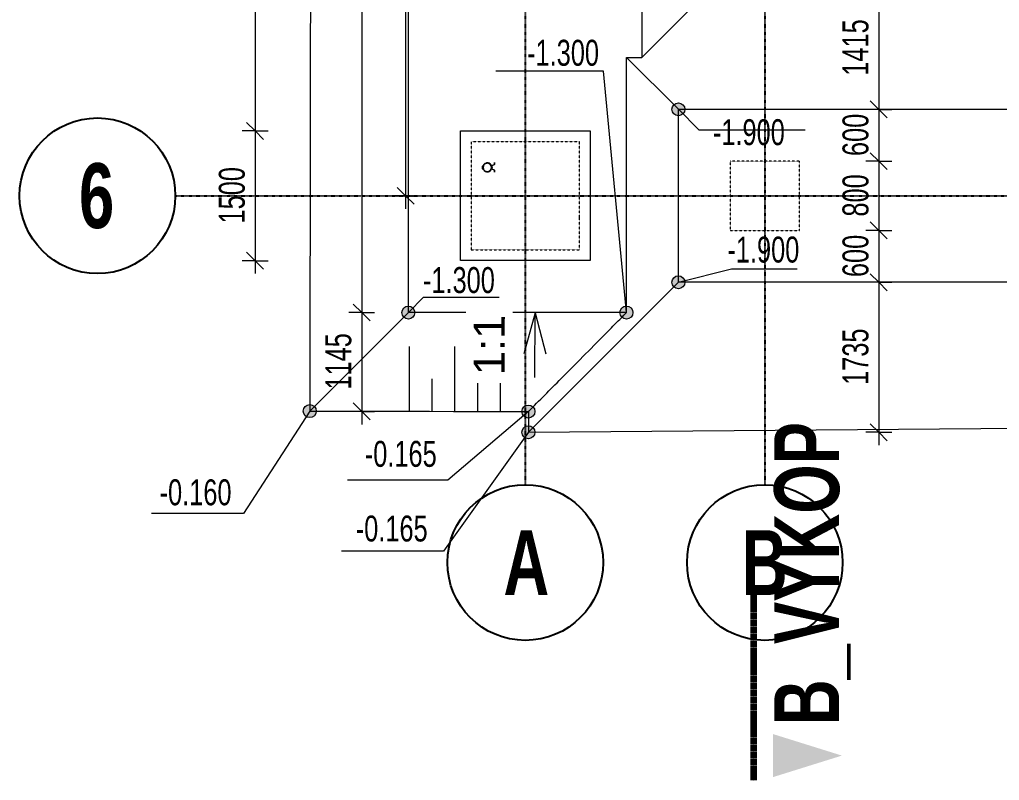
# Model space of a CAD drawing. Header units: millimetres. Extents: x 175047 to 362619, y -19363 to 158900.
# Drawn here: x 175370 to 186701, y 118939 to 127738 of the extents above; entities that cross this region are included whole.
import ezdxf

# ---------------------------------------------------------------- set-up
doc = ezdxf.new("R2010")
doc.units = ezdxf.units.MM
for name, pattern in [('1_Čerchovaná 1_0mm', [2.4, 1.2, -0.6, 0, -0.6]), ('1_Čerchovaná 4_0mm', [8, 4, -2, 0, -2]), ('1_Čerchovaná 6_0mm', [12, 6, -3, 0, -3]), ('3_Čárkovaná 1_0mm', [2, 1, -1])]:
    doc.linetypes.add(name, pattern=pattern)
for name, color, linetype, lineweight in [('A-ANNO-DIMS', 7, 'Continuous', 9), ('A-ANNO-DIMS-150', 7, 'Continuous', 9), ('A-ANNO-NOTE', 7, 'Continuous', 9), ('C-TOPO', 7, 'Continuous', 9), ('G-ANNO-DIMS', 7, 'Continuous', 9), ('G-ANNO-DIMS-2', 7, 'Continuous', 18), ('G-ANNO-SYMB', 7, 'Continuous', 9), ('G-ANNO-SYMB-1', 7, '1_Čerchovaná 4_0mm', 100), ('G-ANNO-SYMB-2', 7, 'Continuous', 18), ('S-FNDN-1', 7, '3_Čárkovaná 1_0mm', 9)]:
    doc.layers.add(name, color=color, linetype=linetype, lineweight=lineweight)
for name, color, linetype, lineweight, true_color in [('A-GENM-1', 251, 'Continuous', 9, 0x646464), ('A-GENM-2', 251, '1_Čerchovaná 1_0mm', 9, 0x646464), ('S-GRID-1', 8, '1_Čerchovaná 6_0mm', 25, 0x808080), ('S-GRID-IDEN', 8, 'Continuous', 25, 0x808080), ('S-GRID-IDEN-1', 8, 'Continuous', 9, 0x808080)]:
    doc.layers.add(name, color=color, linetype=linetype, lineweight=lineweight, true_color=true_color)
doc.styles.add('Arial', font='arial.ttf', dxfattribs={"width": 0.7, "height": 300})
doc.styles.add('Arial_3', font='arial.ttf', dxfattribs={"height": 360})
doc.styles.add('Arial_B', font='arialbd.ttf', dxfattribs={"width": 0.7, "height": 750})
doc.dimstyles.new('Vnitřní_-_průhledné', dxfattribs={"dimscale": 304.8, "dimtxt": 306.07782, "dimasz": 0.639764, "dimexe": 0.492126, "dimexo": 0.0625, "dimgap": 0.098425, "dimtad": 1, "dimdec": 0, "dimrnd": 5, "dimzin": 0, "dimdsep": 46, "dimtxsty": 'Arial', "dimblk1": 'OBLIQUE', "dimblk2": 'OBLIQUE', "dimsah": 1, "dimcen": 0.09, "dimdle": 0.492126, "dimazin": 0, "dimtfac": 1, "dimtdec": 4, "dimtix": 1, "dimtmove": 2, "dimatfit": 3, "dimfxl": 0.492126, "dimfxlon": 1, "dimtvp": 1, "dimtolj": 1, "dimtzin": 0, "dimarcsym": 2})
doc.dimstyles.new('Vnitřní_-_průhledné_1', dxfattribs={"dimscale": 304.8, "dimtxt": 306.07782, "dimasz": 0.639764, "dimexe": 0.492126, "dimexo": 0.0625, "dimgap": 0.098425, "dimtad": 1, "dimdec": 0, "dimrnd": 5, "dimzin": 0, "dimdsep": 46, "dimtxsty": 'Arial', "dimblk1": 'OBLIQUE', "dimblk2": 'OBLIQUE', "dimsah": 1, "dimcen": 0.09, "dimdle": 0.492126, "dimazin": 0, "dimtfac": 1, "dimtdec": 4, "dimtix": 1, "dimtmove": 0, "dimatfit": 3, "dimfxl": 0.492126, "dimfxlon": 1, "dimtvp": 1, "dimtolj": 1, "dimtzin": 0, "dimarcsym": 2})

# ---------------------------------------------------------------- blocks, each defined once
blk = doc.blocks.new('Construction_Roof-Accessories_Lindab_Round- - Lindab Round Downpipe System 150_100 High Build Polyester 001 Antique White-794159-VÝKOP')
at = {"layer": 'A-GENM-1'}
for p, q in [((180723, 126022), (180724, 126022)), ((180727, 126026), (180725, 126026)), ((180728, 126026), (180727, 126026)), ((180728, 126014), (180729, 126014)), ((180730, 126013), (180729, 126013)), ((180729, 126013), (180729, 126010)), ((180730, 126010), (180730, 126013)), ((180826, 126048), (180827, 126048)), ((180827, 126048), (180826, 126048)), ((180827, 126010), (180826, 126010)), ((180826, 126010), (180827, 126010)), ((180827, 126045), (180828, 126045)), ((180828, 126045), (180827, 126045)), ((180827, 126045), (180828, 126045)), ((180828, 126014), (180827, 126014)), ((180827, 126014), (180828, 126014)), ((180828, 126014), (180827, 126014)), ((180829, 126043), (180828, 126043)), ((180829, 126043), (180828, 126043)), ((180828, 126016), (180829, 126016)), ((180828, 126016), (180829, 126016)), ((180829, 126047), (180862, 126062)), ((180861, 126062), (180829, 126048)), ((180829, 126011), (180861, 125997)), ((180862, 125998), (180829, 126011)), ((180836, 126033), (180835, 126033)), ((180835, 126033), (180836, 126033)), ((180835, 126026), (180836, 126026)), ((180836, 126026), (180835, 126026)), ((180836, 126031), (180836, 126031)), ((180836, 126031), (180836, 126031)), ((180836, 126031), (180836, 126031)), ((180836, 126031), (180836, 126031)), ((180836, 126028), (180836, 126028)), ((180836, 126028), (180836, 126028)), ((180836, 126028), (180836, 126028)), ((180836, 126028), (180836, 126028)), ((180862, 126086), (180861, 126086)), ((180861, 126073), (180861, 126086)), ((180861, 126073), (180861, 126062)), ((180861, 125997), (180861, 125985)), ((180862, 126086), (180862, 126073)), ((180862, 126062), (180862, 126073)), ((180862, 125985), (180862, 125998)), ((180861, 125973), (180861, 125985)), ((180861, 125973), (180862, 125973)), ((180862, 125985), (180862, 125973))]:
    blk.add_line(p, q, dxfattribs=at)
for centre, radius, start, end in [((180743, 126028), 24.4, 127.0395, 230.0783), ((180743, 126028), 23.6, 127.6767, 230.0783), ((180726, 126023), 2.81, 109.1156, 196.8844), ((180756, 126032), 33.4, 196.48, 212.8493), ((180779, 126029), 51.6, 184.1522, 196.9374), ((180727, 126025), 0.615, 4.1522, 109.1156), ((180779, 126029), 51.6, 183.5413, 343.6779), ((180730, 126045), 2.73, 97.2723, 129.3572), ((180779, 126029), 50.8, 183.5971, 343.6852), ((180728, 126010), 1.4, 230.0783, 357.0507), ((180728, 126010), 0.601, 230.0783, 355.9217), ((180779, 126029), 50, 0, 180), ((180730, 126045), 1.93, 97.2723, 139.0987), ((180779, 126029), 50, 180, 0), ((180779, 126029), 49, 0, 180), ((180730, 126050), 1.62, 277.2723, 337.3931), ((180730, 126050), 2.42, 277.2723, 337.3931), ((180779, 126029), 49, 180, 0), ((180779, 126029), 51.6, 16.3681, 157.3931), ((180779, 126029), 50.8, 16.3681, 157.3931), ((180779, 126029), 51.6, 21.7567, 80.1575), ((180779, 126029), 50.8, 22.1204, 80.0009), ((180779, 126029), 50.8, 279.9991, 337.8843), ((180779, 126029), 51.6, 279.8425, 338.2417), ((180831, 126045), 3.6, 118, 178.6506), ((180831, 126014), 3.6, 181.3494, 242), ((180831, 126045), 2.8, 118, 178.265), ((180831, 126044), 2.43, 196.3681, 264.5913), ((180831, 126044), 3.23, 196.3681, 264.5913), ((180831, 126014), 3.23, 95.4087, 162.8146), ((180831, 126014), 2.43, 95.4087, 162.6821), ((180831, 126014), 2.8, 181.735, 242), ((180830, 126036), 5, 11.7107, 84.5913), ((180830, 126022), 5, 275.4087, 348.2893), ((180830, 126036), 5.8, 11.7107, 83.3681), ((180830, 126022), 5.8, 276.6319, 348.2893), ((180796, 126029), 39.6, 5.0756, 11.7107), ((180796, 126029), 39.6, 348.2893, 355.0705), ((180796, 126029), 40.4, 4.9749, 11.7107), ((180796, 126029), 40.4, 348.2893, 355.1683)]:
    blk.add_arc(centre, radius, start, end, dxfattribs=at)
for points, knots in [([(180788, 126080), (180787, 126080), (180785, 126081), (180782, 126081), (180779, 126081), (180777, 126081), (180775, 126081), (180773, 126081), (180772, 126080), (180771, 126080), (180771, 126080), (180772, 126080), (180773, 126080), (180774, 126081), (180775, 126081), (180776, 126081), (180778, 126081), (180782, 126081), (180785, 126081), (180788, 126080)], [0, 0, 0, 0, 0.055556, 0.111111, 0.166667, 0.222222, 0.277778, 0.333333, 0.388889, 0.444444, 0.513889, 0.583333, 0.652778, 0.6875, 0.722222, 0.756944, 0.791667, 0.861111, 1, 1, 1, 1]), ([(180788, 126079), (180787, 126079), (180785, 126080), (180782, 126080), (180779, 126080), (180777, 126080), (180775, 126080), (180773, 126080), (180772, 126080), (180771, 126079), (180771, 126079), (180772, 126080), (180773, 126080), (180774, 126080), (180775, 126080), (180776, 126080), (180778, 126080), (180782, 126080), (180785, 126080), (180788, 126079)], [0, 0, 0, 0, 0.055556, 0.111111, 0.166667, 0.222222, 0.277778, 0.333333, 0.388889, 0.444444, 0.513889, 0.583333, 0.652778, 0.6875, 0.722222, 0.756944, 0.791667, 0.861111, 1, 1, 1, 1]), ([(180826, 126048), (180826, 126048), (180826, 126048), (180826, 126047), (180826, 126047), (180826, 126047), (180827, 126047), (180827, 126047), (180827, 126047)], [-1, -1, -1, -1, -0.785714, -0.571429, -0.428571, -0.285714, -0.142857, 0, 0, 0, 0]), ([(180827, 126047), (180827, 126047), (180827, 126047), (180826, 126047), (180826, 126047), (180826, 126047), (180826, 126048), (180826, 126048), (180826, 126048)], [-1, -1, -1, -1, -0.785714, -0.678571, -0.571429, -0.428571, -0.285714, 0, 0, 0, 0]), ([(180827, 126012), (180827, 126012), (180827, 126012), (180826, 126012), (180826, 126012), (180826, 126011), (180826, 126011), (180826, 126010), (180826, 126010)], [0, 0, 0, 0, 0.142857, 0.285714, 0.428571, 0.571429, 0.785714, 1, 1, 1, 1]), ([(180826, 126010), (180826, 126010), (180826, 126011), (180826, 126011), (180826, 126012), (180826, 126012), (180827, 126012), (180827, 126012), (180827, 126012)], [0, 0, 0, 0, 0.285714, 0.428571, 0.571429, 0.678571, 0.785714, 1, 1, 1, 1]), ([(180827, 126048), (180827, 126048), (180827, 126048), (180827, 126047), (180827, 126047), (180827, 126047), (180827, 126047), (180827, 126047), (180827, 126047)], [-1, -1, -1, -1, -0.785714, -0.571429, -0.428571, -0.285714, -0.142857, 0, 0, 0, 0]), ([(180827, 126047), (180827, 126047), (180827, 126047), (180827, 126047), (180827, 126047), (180827, 126047), (180827, 126048), (180827, 126048), (180827, 126048)], [-1, -1, -1, -1, -0.785714, -0.678571, -0.571429, -0.428571, -0.285714, 0, 0, 0, 0]), ([(180827, 126047), (180827, 126047), (180827, 126047), (180827, 126047), (180827, 126046), (180828, 126046), (180828, 126046), (180828, 126045)], [-1, -1, -1, -1, -0.833333, -0.666667, -0.5, -0.333333, 0, 0, 0, 0]), ([(180828, 126045), (180828, 126046), (180828, 126046), (180827, 126046), (180827, 126047), (180827, 126047), (180827, 126047), (180827, 126047)], [-1, -1, -1, -1, -0.666667, -0.5, -0.333333, -0.166667, 0, 0, 0, 0]), ([(180827, 126047), (180827, 126047), (180827, 126047), (180827, 126047), (180827, 126046), (180827, 126046), (180827, 126046), (180827, 126045)], [-1, -1, -1, -1, -0.833333, -0.666667, -0.5, -0.333333, 0, 0, 0, 0]), ([(180827, 126045), (180827, 126046), (180827, 126046), (180827, 126046), (180827, 126047), (180827, 126047), (180827, 126047), (180827, 126047)], [-1, -1, -1, -1, -0.666667, -0.5, -0.333333, -0.166667, 0, 0, 0, 0]), ([(180827, 126045), (180827, 126045), (180827, 126045), (180827, 126044), (180827, 126044), (180828, 126044), (180828, 126044)], [-1, -1, -1, -1, -0.7, -0.4, -0.2, 0, 0, 0, 0]), ([(180828, 126044), (180827, 126044), (180827, 126044), (180827, 126045), (180827, 126045), (180827, 126045)], [-1, -1, -1, -1, -0.7, -0.4, 0, 0, 0, 0]), ([(180828, 126015), (180828, 126015), (180827, 126015), (180827, 126014), (180827, 126014), (180827, 126013), (180827, 126013)], [0, 0, 0, 0, 0.2, 0.4, 0.7, 1, 1, 1, 1]), ([(180827, 126013), (180827, 126013), (180827, 126014), (180827, 126014), (180828, 126015), (180828, 126015)], [0, 0, 0, 0, 0.4, 0.7, 1, 1, 1, 1]), ([(180827, 126013), (180827, 126013), (180827, 126012), (180827, 126012), (180827, 126012), (180827, 126012), (180827, 126012), (180827, 126012)], [0, 0, 0, 0, 0.333333, 0.5, 0.666667, 0.833333, 1, 1, 1, 1]), ([(180827, 126012), (180827, 126012), (180827, 126012), (180827, 126012), (180827, 126012), (180827, 126012), (180827, 126013), (180827, 126013)], [0, 0, 0, 0, 0.166667, 0.333333, 0.5, 0.666667, 1, 1, 1, 1]), ([(180828, 126013), (180828, 126013), (180828, 126012), (180827, 126012), (180827, 126012), (180827, 126012), (180827, 126012)], [0, 0, 0, 0, 0.333333, 0.5, 0.666667, 1, 1, 1, 1]), ([(180827, 126012), (180827, 126012), (180827, 126012), (180827, 126012), (180828, 126012), (180828, 126013), (180828, 126013)], [0, 0, 0, 0, 0.333333, 0.5, 0.666667, 1, 1, 1, 1]), ([(180827, 126012), (180827, 126012), (180827, 126012), (180827, 126012), (180827, 126012), (180827, 126011), (180827, 126011), (180827, 126010), (180827, 126010)], [0, 0, 0, 0, 0.142857, 0.285714, 0.428571, 0.571429, 0.785714, 1, 1, 1, 1]), ([(180827, 126010), (180827, 126010), (180827, 126011), (180827, 126011), (180827, 126012), (180827, 126012), (180827, 126012), (180827, 126012), (180827, 126012)], [0, 0, 0, 0, 0.285714, 0.428571, 0.571429, 0.678571, 0.785714, 1, 1, 1, 1]), ([(180828, 126045), (180828, 126045), (180828, 126045), (180828, 126044), (180828, 126044), (180828, 126044)], [-1, -1, -1, -1, -0.5, -0.25, 0, 0, 0, 0]), ([(180828, 126044), (180828, 126044), (180828, 126044), (180828, 126045), (180828, 126045), (180828, 126045)], [-1, -1, -1, -1, -0.75, -0.5, 0, 0, 0, 0]), ([(180829, 126043), (180829, 126043), (180829, 126043), (180829, 126043), (180829, 126043), (180828, 126043), (180828, 126044), (180828, 126044)], [-1, -1, -1, -1, -0.85, -0.7, -0.55, -0.4, 0, 0, 0, 0]), ([(180828, 126044), (180828, 126044), (180828, 126043), (180829, 126043), (180829, 126043), (180829, 126043), (180829, 126043), (180829, 126043), (180829, 126043), (180829, 126043)], [-1, -1, -1, -1, -0.75, -0.625, -0.5, -0.375, -0.25, -0.125, 0, 0, 0, 0]), ([(180829, 126043), (180829, 126043), (180829, 126043), (180829, 126043), (180829, 126043), (180829, 126043), (180829, 126043), (180828, 126043), (180828, 126044), (180828, 126044)], [-1, -1, -1, -1, -0.875, -0.75, -0.625, -0.5, -0.375, -0.25, 0, 0, 0, 0]), ([(180828, 126044), (180828, 126044), (180828, 126043), (180829, 126043), (180829, 126043), (180829, 126043), (180829, 126043), (180829, 126043), (180829, 126043)], [-1, -1, -1, -1, -0.7, -0.55, -0.4, -0.3, -0.2, -0.1, -0.1, -0.1, -0.1]), ([(180828, 126043), (180828, 126043), (180828, 126043), (180828, 126043), (180828, 126043), (180828, 126043), (180828, 126043), (180828, 126044)], [-1, -1, -1, -1, -0.75, -0.625, -0.5, -0.25, 0, 0, 0, 0]), ([(180828, 126044), (180828, 126043), (180828, 126043), (180828, 126043), (180828, 126043), (180828, 126043), (180828, 126043), (180828, 126043)], [-1, -1, -1, -1, -0.75, -0.5, -0.375, -0.25, 0, 0, 0, 0]), ([(180828, 126015), (180828, 126015), (180829, 126015), (180829, 126015), (180829, 126015), (180829, 126016), (180829, 126016), (180829, 126016)], [0, 0, 0, 0, 0.4, 0.55, 0.7, 0.85, 1, 1, 1, 1]), ([(180829, 126016), (180829, 126016), (180829, 126016), (180829, 126015), (180829, 126015), (180829, 126015), (180829, 126015), (180828, 126015), (180828, 126015), (180828, 126015)], [0, 0, 0, 0, 0.125, 0.25, 0.375, 0.5, 0.625, 0.75, 1, 1, 1, 1]), ([(180828, 126015), (180828, 126015), (180828, 126015), (180829, 126015), (180829, 126015), (180829, 126015), (180829, 126015), (180829, 126016), (180829, 126016), (180829, 126016)], [0, 0, 0, 0, 0.25, 0.375, 0.5, 0.625, 0.75, 0.875, 1, 1, 1, 1]), ([(180829, 126016), (180829, 126016), (180829, 126016), (180829, 126016), (180829, 126015), (180829, 126015), (180829, 126015), (180828, 126015), (180828, 126015), (180828, 126015)], [0, 0, 0, 0, 0.1, 0.2, 0.3, 0.4, 0.55, 0.7, 1, 1, 1, 1]), ([(180828, 126015), (180828, 126015), (180828, 126014), (180828, 126014), (180828, 126013), (180828, 126013)], [0, 0, 0, 0, 0.25, 0.5, 1, 1, 1, 1]), ([(180828, 126013), (180828, 126013), (180828, 126014), (180828, 126014), (180828, 126015), (180828, 126015)], [0, 0, 0, 0, 0.5, 0.75, 1, 1, 1, 1]), ([(180836, 126031), (180836, 126031), (180836, 126031), (180836, 126031), (180835, 126032), (180835, 126032), (180835, 126032), (180835, 126033)], [-1, -1, -1, -1, -0.785714, -0.571429, -0.428571, -0.285714, 0, 0, 0, 0]), ([(180835, 126033), (180835, 126033), (180835, 126032), (180835, 126032), (180836, 126031), (180836, 126031), (180836, 126031), (180836, 126031)], [-1, -1, -1, -1, -0.785714, -0.571429, -0.428571, -0.285714, 0, 0, 0, 0]), ([(180835, 126026), (180835, 126026), (180835, 126026), (180835, 126027), (180836, 126027), (180836, 126028), (180836, 126028), (180836, 126029), (180836, 126029), (180836, 126030), (180836, 126031), (180836, 126031), (180835, 126032), (180835, 126032), (180835, 126032), (180835, 126033), (180835, 126033), (180835, 126033), (180835, 126033)], [-1, -1, -1, -1, -0.861111, -0.791667, -0.722222, -0.652778, -0.583333, -0.548611, -0.513889, -0.444444, -0.388889, -0.333333, -0.277778, -0.222222, -0.166667, -0.111111, -0.055556, 0, 0, 0, 0]), ([(180835, 126033), (180835, 126033), (180835, 126033), (180835, 126032), (180835, 126032), (180836, 126031), (180836, 126030), (180836, 126030), (180836, 126029), (180836, 126029), (180836, 126028), (180836, 126028), (180836, 126027), (180835, 126027), (180835, 126026), (180835, 126026), (180835, 126026), (180835, 126026), (180835, 126026)], [-1, -1, -1, -1, -0.861111, -0.791667, -0.722222, -0.652778, -0.583333, -0.548611, -0.513889, -0.444444, -0.388889, -0.333333, -0.277778, -0.222222, -0.166667, -0.111111, -0.055556, 0, 0, 0, 0]), ([(180835, 126026), (180835, 126026), (180835, 126027), (180836, 126027), (180836, 126028), (180836, 126028), (180836, 126028)], [-1, -1, -1, -1, -0.666667, -0.5, -0.333333, 0, 0, 0, 0]), ([(180836, 126028), (180836, 126028), (180836, 126028), (180836, 126027), (180835, 126027), (180835, 126026), (180835, 126026)], [-1, -1, -1, -1, -0.666667, -0.5, -0.333333, 0, 0, 0, 0]), ([(180836, 126033), (180836, 126033), (180836, 126032), (180836, 126032), (180836, 126031), (180836, 126031), (180836, 126031), (180836, 126031)], [-1, -1, -1, -1, -0.785714, -0.571429, -0.428571, -0.285714, 0, 0, 0, 0]), ([(180836, 126031), (180836, 126031), (180836, 126031), (180836, 126031), (180836, 126032), (180836, 126032), (180836, 126032), (180836, 126033)], [-1, -1, -1, -1, -0.785714, -0.571429, -0.428571, -0.285714, 0, 0, 0, 0]), ([(180836, 126033), (180836, 126033), (180836, 126033), (180836, 126032), (180836, 126032), (180836, 126031), (180836, 126030), (180836, 126030), (180836, 126029), (180836, 126029), (180836, 126028), (180836, 126028), (180836, 126027), (180836, 126027), (180836, 126026), (180836, 126026), (180836, 126026), (180836, 126026), (180836, 126026)], [-1, -1, -1, -1, -0.861111, -0.791667, -0.722222, -0.652778, -0.583333, -0.548611, -0.513889, -0.444444, -0.388889, -0.333333, -0.277778, -0.222222, -0.166667, -0.111111, -0.055556, 0, 0, 0, 0]), ([(180836, 126026), (180836, 126026), (180836, 126026), (180836, 126027), (180836, 126027), (180836, 126028), (180836, 126028), (180836, 126029), (180836, 126029), (180836, 126030), (180836, 126031), (180836, 126031), (180836, 126032), (180836, 126032), (180836, 126032), (180836, 126033), (180836, 126033), (180836, 126033), (180836, 126033)], [-1, -1, -1, -1, -0.861111, -0.791667, -0.722222, -0.652778, -0.583333, -0.548611, -0.513889, -0.444444, -0.388889, -0.333333, -0.277778, -0.222222, -0.166667, -0.111111, -0.055556, 0, 0, 0, 0]), ([(180836, 126031), (180836, 126031), (180836, 126031), (180836, 126031), (180836, 126032), (180836, 126032), (180836, 126032), (180836, 126032), (180836, 126032), (180836, 126031), (180836, 126031), (180836, 126031), (180836, 126031), (180836, 126030), (180836, 126030), (180836, 126030), (180836, 126029), (180836, 126029), (180836, 126029), (180836, 126028), (180836, 126028), (180836, 126028), (180836, 126027), (180836, 126027), (180836, 126027), (180836, 126027), (180836, 126027), (180836, 126027), (180836, 126027), (180836, 126027), (180836, 126027), (180836, 126027), (180836, 126027), (180836, 126027), (180836, 126028), (180836, 126028)], [-1, -1, -1, -1, -0.958333, -0.916667, -0.895833, -0.875, -0.833333, -0.791667, -0.75, -0.708333, -0.666667, -0.638889, -0.611111, -0.583333, -0.555556, -0.527778, -0.5, -0.472222, -0.444444, -0.416667, -0.388889, -0.361111, -0.333333, -0.305556, -0.277778, -0.25, -0.222222, -0.194444, -0.166667, -0.138889, -0.111111, -0.097222, -0.083333, -0.055556, 0, 0, 0, 0]), ([(180836, 126028), (180836, 126028), (180836, 126027), (180836, 126027), (180836, 126027), (180836, 126027), (180836, 126027), (180836, 126027), (180836, 126027), (180836, 126027), (180836, 126027), (180836, 126028), (180836, 126028), (180836, 126028), (180836, 126029), (180836, 126029), (180836, 126029), (180836, 126030), (180836, 126030), (180836, 126030), (180836, 126031), (180836, 126031), (180836, 126031), (180836, 126031), (180836, 126032), (180836, 126032), (180836, 126032), (180836, 126032), (180836, 126032), (180836, 126032), (180836, 126032), (180836, 126032), (180836, 126031), (180836, 126031), (180836, 126031), (180836, 126031)], [-1, -1, -1, -1, -0.958333, -0.916667, -0.895833, -0.875, -0.833333, -0.791667, -0.75, -0.708333, -0.666667, -0.638889, -0.611111, -0.583333, -0.555556, -0.527778, -0.5, -0.472222, -0.444444, -0.416667, -0.388889, -0.361111, -0.333333, -0.305556, -0.277778, -0.25, -0.222222, -0.194444, -0.166667, -0.138889, -0.111111, -0.097222, -0.083333, -0.055556, 0, 0, 0, 0]), ([(180836, 126028), (180836, 126028), (180836, 126027), (180836, 126027), (180835, 126027), (180835, 126027), (180835, 126027), (180835, 126027), (180835, 126027), (180836, 126027), (180836, 126027), (180836, 126028), (180836, 126028), (180836, 126028), (180836, 126029), (180836, 126029), (180836, 126029), (180836, 126030), (180836, 126030), (180836, 126030), (180836, 126031), (180836, 126031), (180836, 126031), (180836, 126031), (180835, 126032), (180835, 126032), (180835, 126032), (180835, 126032), (180835, 126032), (180835, 126032), (180835, 126032), (180835, 126032), (180836, 126031), (180836, 126031), (180836, 126031), (180836, 126031)], [-1, -1, -1, -1, -0.958333, -0.916667, -0.895833, -0.875, -0.833333, -0.791667, -0.75, -0.708333, -0.666667, -0.638889, -0.611111, -0.583333, -0.555556, -0.527778, -0.5, -0.472222, -0.444444, -0.416667, -0.388889, -0.361111, -0.333333, -0.305556, -0.277778, -0.25, -0.222222, -0.194444, -0.166667, -0.138889, -0.111111, -0.097222, -0.083333, -0.055556, 0, 0, 0, 0]), ([(180836, 126031), (180836, 126031), (180836, 126031), (180836, 126031), (180835, 126032), (180835, 126032), (180835, 126032), (180835, 126032), (180835, 126032), (180836, 126031), (180836, 126031), (180836, 126031), (180836, 126031), (180836, 126030), (180836, 126030), (180836, 126030), (180836, 126029), (180836, 126029), (180836, 126029), (180836, 126028), (180836, 126028), (180836, 126028), (180836, 126027), (180836, 126027), (180835, 126027), (180835, 126027), (180835, 126027), (180835, 126027), (180835, 126027), (180835, 126027), (180835, 126027), (180835, 126027), (180836, 126027), (180836, 126027), (180836, 126028), (180836, 126028)], [-1, -1, -1, -1, -0.958333, -0.916667, -0.895833, -0.875, -0.833333, -0.791667, -0.75, -0.708333, -0.666667, -0.638889, -0.611111, -0.583333, -0.555556, -0.527778, -0.5, -0.472222, -0.444444, -0.416667, -0.388889, -0.361111, -0.333333, -0.305556, -0.277778, -0.25, -0.222222, -0.194444, -0.166667, -0.138889, -0.111111, -0.097222, -0.083333, -0.055556, 0, 0, 0, 0]), ([(180836, 126028), (180836, 126028), (180836, 126028), (180836, 126027), (180836, 126027), (180836, 126026), (180836, 126026)], [-1, -1, -1, -1, -0.666667, -0.5, -0.333333, 0, 0, 0, 0]), ([(180836, 126026), (180836, 126026), (180836, 126027), (180836, 126027), (180836, 126028), (180836, 126028), (180836, 126028)], [-1, -1, -1, -1, -0.666667, -0.5, -0.333333, 0, 0, 0, 0]), ([(180788, 125979), (180787, 125979), (180785, 125979), (180782, 125979), (180779, 125978), (180777, 125978), (180775, 125979), (180773, 125979), (180772, 125979), (180771, 125979), (180771, 125979), (180772, 125979), (180773, 125979), (180774, 125979), (180775, 125979), (180776, 125979), (180778, 125978), (180782, 125978), (180785, 125979), (180788, 125979)], [0, 0, 0, 0, 0.055556, 0.111111, 0.166667, 0.222222, 0.277778, 0.333333, 0.388889, 0.444444, 0.513889, 0.583333, 0.652778, 0.6875, 0.722222, 0.756944, 0.791667, 0.861111, 1, 1, 1, 1]), ([(180788, 125978), (180787, 125978), (180785, 125978), (180782, 125978), (180779, 125978), (180777, 125978), (180775, 125978), (180773, 125978), (180772, 125978), (180771, 125978), (180771, 125978), (180772, 125978), (180773, 125978), (180774, 125978), (180775, 125978), (180776, 125978), (180778, 125978), (180782, 125978), (180785, 125978), (180788, 125978)], [0, 0, 0, 0, 0.055556, 0.111111, 0.166667, 0.222222, 0.277778, 0.333333, 0.388889, 0.444444, 0.513889, 0.583333, 0.652778, 0.6875, 0.722222, 0.756944, 0.791667, 0.861111, 1, 1, 1, 1])]:
    blk.add_open_spline(points, degree=3, knots=knots, dxfattribs=at)
for points in [[(180827, 126045), (180827, 126045), (180827, 126044), (180827, 126044), (180828, 126044), (180828, 126044)], [(180828, 126044), (180828, 126044), (180827, 126044), (180827, 126044), (180827, 126045), (180827, 126045)], [(180828, 126015), (180828, 126015), (180827, 126015), (180827, 126014), (180827, 126014), (180827, 126014)], [(180827, 126014), (180827, 126014), (180827, 126014), (180827, 126015), (180828, 126015), (180828, 126015)], [(180828, 126045), (180828, 126045), (180828, 126044), (180828, 126044), (180828, 126044), (180828, 126044)], [(180828, 126044), (180828, 126044), (180828, 126044), (180828, 126044), (180828, 126045), (180828, 126045)], [(180828, 126044), (180828, 126043), (180828, 126043), (180828, 126043), (180828, 126043), (180828, 126043), (180828, 126043)], [(180828, 126043), (180828, 126043), (180828, 126043), (180828, 126043), (180828, 126043), (180828, 126043), (180828, 126044)], [(180828, 126015), (180828, 126015), (180828, 126015), (180828, 126015), (180828, 126016), (180828, 126016), (180828, 126016)], [(180828, 126016), (180828, 126016), (180828, 126016), (180828, 126015), (180828, 126015), (180828, 126015), (180828, 126015)], [(180828, 126015), (180828, 126015), (180828, 126015), (180828, 126015), (180828, 126016), (180828, 126016), (180828, 126016)], [(180828, 126016), (180828, 126016), (180828, 126016), (180828, 126015), (180828, 126015), (180828, 126015), (180828, 126015)], [(180828, 126015), (180828, 126015), (180828, 126014), (180828, 126014), (180828, 126014), (180828, 126014)], [(180828, 126014), (180828, 126014), (180828, 126014), (180828, 126014), (180828, 126015), (180828, 126015)]]:
    blk.add_open_spline(points, degree=3, dxfattribs=at)
blk = doc.blocks.new('Osnova - 6mm-307864-VÝKOP')
at = {"layer": 'S-GRID-IDEN'}
blk.add_circle((0, 0), 6, dxfattribs=at)
blk = doc.blocks.new('DIMBLOCK5-VÝKOP')
at = {"layer": 'A-ANNO-DIMS-150', "lineweight": 18}
for p, q in [((179834, 131798), (179737, 131895)), ((179834, 131798), (179932, 131700)), ((179834, 125700), (179737, 125798)), ((179834, 125700), (179932, 125603))]:
    blk.add_line(p, q, dxfattribs=at)
at = {"layer": 'A-ANNO-DIMS-150'}
for p, q in [((179834, 131798), (179684, 131798)), ((179834, 131798), (179834, 125550)), ((179834, 131798), (179984, 131798)), ((179834, 125700), (179684, 125700)), ((179834, 125700), (179984, 125700))]:
    blk.add_line(p, q, dxfattribs=at)
at = {"layer": 'A-ANNO-DIMS-150', "color": 0, "insert": (179415, 128109), "char_height": 300, "width": 768.49, "attachment_point": 1, "rotation": 90, "line_spacing_factor": 0.941778, "style": 'Arial'}
blk.add_mtext('6100', dxfattribs=at)
blk = doc.blocks.new('_Oblique')
at = {"color": 0, "linetype": 'ByBlock', "lineweight": -2}
blk.add_line((-0.5, -0.5), (0.5, 0.5), dxfattribs=at)
blk = doc.blocks.new('VYKOP_ZNACKA_POZN - VYKOP_ZNACKA_POZN-915148-VÝKOP')
at = {"layer": 'A-ANNO-NOTE'}
for p, q in [((-3.5, 0), (-3.5, -5)), ((-1.75, 0), (-1.75, -2.5)), ((0, 0), (0, -5)), ((1.75, 0), (1.75, -2.5)), ((3.5, 0.017), (3.5, -5))]:
    blk.add_line(p, q, dxfattribs=at)
blk = doc.blocks.new('DIMBLOCK13-VÝKOP')
at = {"layer": 'A-ANNO-DIMS-150'}
for p, q in [((179326, 154562), (179326, 124350)), ((179326, 154412), (179176, 154412)), ((179326, 154412), (179476, 154412)), ((179326, 124350), (179176, 124350)), ((179326, 124350), (179476, 124350))]:
    blk.add_line(p, q, dxfattribs=at)
at = {"layer": 'A-ANNO-DIMS-150', "lineweight": 18}
for p, q in [((179326, 154412), (179228, 154509)), ((179326, 154412), (179423, 154314)), ((179326, 124350), (179228, 124448)), ((179326, 124350), (179423, 124253))]:
    blk.add_line(p, q, dxfattribs=at)
at = {"layer": 'A-ANNO-DIMS-150', "color": 0, "insert": (178906, 138981), "char_height": 300, "width": 960.61, "attachment_point": 1, "rotation": 90, "line_spacing_factor": 0.941778, "style": 'Arial'}
blk.add_mtext('30060', dxfattribs=at)
blk = doc.blocks.new('DIMBLOCK14-VÝKOP')
at = {"layer": 'A-ANNO-DIMS-150', "lineweight": 18}
for p, q in [((179326, 124350), (179228, 124448)), ((179326, 124350), (179423, 124253)), ((179326, 123207), (179228, 123305)), ((179326, 123207), (179423, 123110))]:
    blk.add_line(p, q, dxfattribs=at)
at = {"layer": 'A-ANNO-DIMS-150'}
for p, q in [((179326, 124350), (179176, 124350)), ((179326, 124350), (179326, 123057)), ((179326, 124350), (179476, 124350)), ((179326, 123207), (179176, 123207)), ((179326, 123207), (179476, 123207))]:
    blk.add_line(p, q, dxfattribs=at)
at = {"layer": 'A-ANNO-DIMS-150', "color": 0, "insert": (178906, 123459), "char_height": 300, "width": 768.49, "attachment_point": 1, "rotation": 90, "line_spacing_factor": 0.941778, "style": 'Arial'}
blk.add_mtext('1145', dxfattribs=at)
blk = doc.blocks.new('DIMBLOCK30-VÝKOP')
at = {"layer": 'A-ANNO-DIMS-150', "lineweight": 18}
for p, q in [((178094, 131050), (177996, 131148)), ((178094, 131050), (178191, 130953)), ((178094, 126450), (177996, 126548)), ((178094, 126450), (178191, 126353))]:
    blk.add_line(p, q, dxfattribs=at)
at = {"layer": 'A-ANNO-DIMS-150'}
for p, q in [((178094, 131050), (177944, 131050)), ((178094, 131050), (178094, 126450)), ((178094, 131050), (178244, 131050)), ((178094, 126450), (177944, 126450)), ((178094, 126450), (178244, 126450))]:
    blk.add_line(p, q, dxfattribs=at)
at = {"layer": 'A-ANNO-DIMS-150', "color": 0, "insert": (177674, 128430), "char_height": 300, "width": 768.49, "attachment_point": 1, "rotation": 90, "line_spacing_factor": 0.941778, "style": 'Arial'}
blk.add_mtext('4600', dxfattribs=at)
blk = doc.blocks.new('DIMBLOCK31-VÝKOP')
at = {"layer": 'A-ANNO-DIMS-150'}
for p, q in [((178094, 126450), (177944, 126450)), ((178094, 126450), (178094, 124800)), ((178094, 126450), (178244, 126450)), ((178094, 124950), (177944, 124950)), ((178094, 124950), (178244, 124950))]:
    blk.add_line(p, q, dxfattribs=at)
at = {"layer": 'A-ANNO-DIMS-150', "lineweight": 18}
for p, q in [((178094, 126450), (177996, 126548)), ((178094, 126450), (178191, 126353)), ((178094, 124950), (177996, 125048)), ((178094, 124950), (178191, 124853))]:
    blk.add_line(p, q, dxfattribs=at)
at = {"layer": 'A-ANNO-DIMS-150', "color": 0, "insert": (177674, 125380), "char_height": 300, "width": 768.49, "attachment_point": 1, "rotation": 90, "line_spacing_factor": 0.941778, "style": 'Arial'}
blk.add_mtext('1500', dxfattribs=at)
blk = doc.blocks.new('DIMBLOCK85-VÝKOP')
at = {"layer": 'A-ANNO-DIMS-150'}
for p, q in [((185305, 126250), (185305, 125300)), ((185305, 126100), (185155, 126100)), ((185305, 126100), (185455, 126100)), ((185305, 125300), (185155, 125300)), ((185305, 125300), (185455, 125300))]:
    blk.add_line(p, q, dxfattribs=at)
at = {"layer": 'A-ANNO-DIMS-150', "lineweight": 18}
for p, q in [((185305, 126100), (185208, 126198)), ((185305, 126100), (185403, 126003)), ((185305, 125300), (185208, 125398)), ((185305, 125300), (185403, 125203))]:
    blk.add_line(p, q, dxfattribs=at)
at = {"layer": 'A-ANNO-DIMS-150', "color": 0, "insert": (184886, 125460), "char_height": 300, "width": 576.37, "attachment_point": 1, "rotation": 90, "line_spacing_factor": 0.941778, "style": 'Arial'}
blk.add_mtext('800', dxfattribs=at)
blk = doc.blocks.new('DIMBLOCK86-VÝKOP')
at = {"layer": 'A-ANNO-DIMS-150', "lineweight": 18}
for p, q in [((185305, 125300), (185208, 125398)), ((185305, 125300), (185403, 125203)), ((185305, 124700), (185208, 124798)), ((185305, 124700), (185403, 124603))]:
    blk.add_line(p, q, dxfattribs=at)
at = {"layer": 'A-ANNO-DIMS-150'}
for p, q in [((185305, 125300), (185155, 125300)), ((185305, 125300), (185305, 124700)), ((185305, 125300), (185455, 125300)), ((185305, 124700), (185155, 124700)), ((185305, 124700), (185455, 124700))]:
    blk.add_line(p, q, dxfattribs=at)
at = {"layer": 'A-ANNO-DIMS-150', "color": 0, "insert": (184886, 124760), "char_height": 300, "width": 576.37, "attachment_point": 1, "rotation": 90, "line_spacing_factor": 0.941778, "style": 'Arial'}
blk.add_mtext('600', dxfattribs=at)
blk = doc.blocks.new('DIMBLOCK87-VÝKOP')
at = {"layer": 'A-ANNO-DIMS-150', "lineweight": 18}
for p, q in [((185305, 124700), (185208, 124798)), ((185305, 124700), (185403, 124603)), ((185305, 122966), (185208, 123063)), ((185305, 122966), (185403, 122868))]:
    blk.add_line(p, q, dxfattribs=at)
at = {"layer": 'A-ANNO-DIMS-150'}
for p, q in [((185305, 124700), (185155, 124700)), ((185305, 124700), (185305, 122816)), ((185305, 124700), (185455, 124700)), ((185305, 122966), (185155, 122966)), ((185305, 122966), (185455, 122966))]:
    blk.add_line(p, q, dxfattribs=at)
at = {"layer": 'A-ANNO-DIMS-150', "color": 0, "insert": (184886, 123513), "char_height": 300, "width": 768.49, "attachment_point": 1, "rotation": 90, "line_spacing_factor": 0.941778, "style": 'Arial'}
blk.add_mtext('1735', dxfattribs=at)
blk = doc.blocks.new('DIMBLOCK94-VÝKOP')
at = {"layer": 'A-ANNO-DIMS-150', "lineweight": 18}
for p, q in [((185305, 128117), (185208, 128215)), ((185305, 128117), (185403, 128020)), ((185305, 126700), (185208, 126798)), ((185305, 126700), (185403, 126603))]:
    blk.add_line(p, q, dxfattribs=at)
at = {"layer": 'A-ANNO-DIMS-150'}
for p, q in [((185305, 128117), (185155, 128117)), ((185305, 128117), (185305, 126700)), ((185305, 128117), (185455, 128117)), ((185305, 126700), (185155, 126700)), ((185305, 126700), (185455, 126700))]:
    blk.add_line(p, q, dxfattribs=at)
at = {"layer": 'A-ANNO-DIMS-150', "color": 0, "insert": (184886, 127089), "char_height": 300, "width": 768.49, "attachment_point": 1, "rotation": 90, "line_spacing_factor": 0.941778, "style": 'Arial'}
blk.add_mtext('1415', dxfattribs=at)
blk = doc.blocks.new('DIMBLOCK95-VÝKOP')
at = {"layer": 'A-ANNO-DIMS-150', "lineweight": 18}
for p, q in [((185305, 126700), (185208, 126798)), ((185305, 126700), (185403, 126603)), ((185305, 126100), (185208, 126198)), ((185305, 126100), (185403, 126003))]:
    blk.add_line(p, q, dxfattribs=at)
at = {"layer": 'A-ANNO-DIMS-150'}
for p, q in [((185305, 126700), (185155, 126700)), ((185305, 126700), (185305, 125950)), ((185305, 126700), (185455, 126700)), ((185305, 126100), (185155, 126100)), ((185305, 126100), (185455, 126100))]:
    blk.add_line(p, q, dxfattribs=at)
at = {"layer": 'A-ANNO-DIMS-150', "color": 0, "insert": (184886, 126160), "char_height": 300, "width": 576.37, "attachment_point": 1, "rotation": 90, "line_spacing_factor": 0.941778, "style": 'Arial'}
blk.add_mtext('600', dxfattribs=at)
blk = doc.blocks.new('Řez - Velká značka-308779-VÝKOP')
at = {"layer": 'G-ANNO-SYMB'}
blk.add_hatch(color=256, dxfattribs=at).paths.add_polyline_path([(3.576, 1.5), (0.25, 1.5), (1.913, 6.822)])

msp = doc.modelspace()

# ---------------------------------------------------------------- hatches: boundary and pattern name
at = {"layer": 'G-ANNO-DIMS-2'}
h = msp.add_hatch(color=256, dxfattribs=at)
edge = h.paths.add_edge_path()
edge.add_arc((182988.2, 126700.4), 75, 0, 360)
h = msp.add_hatch(color=256, dxfattribs=at)
edge = h.paths.add_edge_path()
edge.add_arc((182988.2, 124700.4), 75, 0, 360)
h = msp.add_hatch(color=256, dxfattribs=at)
edge = h.paths.add_edge_path()
edge.add_arc((179865.9, 124350.4), 75, 0, 360)
h = msp.add_hatch(color=256, dxfattribs=at)
edge = h.paths.add_edge_path()
edge.add_arc((182388.2, 124350.4), 75, 0, 360)
h = msp.add_hatch(color=256, dxfattribs=at)
edge = h.paths.add_edge_path()
edge.add_arc((178726, 123210.5), 75, 0, 360)
h = msp.add_hatch(color=256, dxfattribs=at)
edge = h.paths.add_edge_path()
edge.add_arc((181254.1, 123205.5), 75, 0, 360)
h = msp.add_hatch(color=256, dxfattribs=at)
edge = h.paths.add_edge_path()
edge.add_arc((181253.7, 122965.9), 75, 0, 360)

# ---------------------------------------------------------------- linework, layer by layer
at = {"layer": 'C-TOPO'}
for p, q in [((179865.9, 124350.4), (179868.5, 141651.7)), ((182568.2, 139499.7), (182566.3, 127300.4)), ((182388.2, 124350.4), (182388.2, 127300.4)), ((182388.2, 127300.4), (182566.3, 127300.4)), ((182388.2, 127300.4), (182988.2, 126700.4)), ((182988.2, 126700.4), (197988.2, 126700.4)), ((182988.2, 124700.4), (182988.2, 126700.4)), ((180468.2, 124950.4), (180468.2, 126450.4)), ((180468.2, 126450.4), (181968.2, 126450.4)), ((181968.2, 126450.4), (181968.2, 124950.4)), ((181968.2, 124950.4), (180468.2, 124950.4)), ((181253.7, 122965.9), (182988.2, 124700.4)), ((197988.2, 124700.4), (182988.2, 124700.4)), ((178726, 123210.5), (179865.9, 124350.4)), ((182388.2, 124350.4), (179865.9, 124350.4)), ((181254.1, 123205.5), (181253.7, 122965.9)), ((181253.7, 122965.9), (199566.4, 123122.2))]:
    msp.add_line(p, q, dxfattribs=at)
at = {"layer": 'C-TOPO', "flags": 128}
for points in [[(178781.2, 155501.1), (178775, 151913.3), (178768.9, 148325.4), (178762.8, 144737.6), (178756.7, 141149.7), (178750.5, 137561.9), (178744.4, 133974.1), (178738.3, 130386.2), (178732.2, 126798.4), (178726, 123210.5)], [(182566.3, 127300.4), (182683.1, 127417.1), (182799.8, 127533.8), (182916.5, 127650.5), (183033.2, 127767.2), (183150, 127884), (183266.7, 128000.7), (183383.4, 128117.4)], [(178726, 123210.5), (179003, 123210), (179280, 123209.4), (179557, 123208.8), (179834, 123208.2), (180111, 123207.7), (180388, 123207.1), (180665, 123206.5), (180942, 123206), (181219, 123205.4)], [(181219, 123205.4), (181236.6, 123205.5), (181254.1, 123205.5)]]:
    msp.add_lwpolyline(points, dxfattribs=at)
at = {"layer": 'C-TOPO'}
msp.add_open_spline([(181254.1, 123205.5), (181317.2, 123269), (181443.3, 123395.8), (181653.6, 123607.5), (181884.8, 123840.5), (182094.7, 124052.7), (182262.5, 124222.7), (182346.3, 124307.8), (182388.2, 124350.4)], degree=3, knots=[-1, -1, -1, -1, -0.8333333, -0.6666667, -0.4444444, -0.2222222, -0.1111111, 0, 0, 0, 0], dxfattribs=at)
at = {"layer": 'G-ANNO-DIMS'}
for p, q in [((182122, 127141), (180878.1, 127141)), ((182388.2, 124350.4), (182122, 127141)), ((182988.2, 126700.4), (183225.4, 126463.1)), ((183225.4, 126463.1), (184455.2, 126463.1)), ((182988.2, 124700.4), (183600.8, 124855.2)), ((183600.8, 124855.2), (184363.6, 124855.2)), ((179865.9, 124350.4), (180042.6, 124527.1)), ((181331.1, 124348.5), (181201.9, 123872.7)), ((181328.6, 123598.5), (181331.1, 124348.5)), ((181331.1, 124348.5), (181457.2, 123871.8)), ((178726, 123210.5), (177959.6, 122026.2)), ((181254.1, 123205.5), (180323.4, 122410)), ((181253.7, 122965.9), (180271.1, 121590.1)), ((180323.4, 122410), (179163.3, 122410)), ((177959.6, 122026.2), (176895.4, 122026.2)), ((180271.1, 121590.1), (179093.5, 121590.1))]:
    msp.add_line(p, q, dxfattribs=at)
at = {"layer": 'G-ANNO-DIMS-2'}
for centre in [(182988.2, 126700.4), (182988.2, 124700.4), (179865.9, 124350.4), (182388.2, 124350.4), (178726, 123210.5), (181254.1, 123205.5), (181253.7, 122965.9)]:
    msp.add_circle(centre, 75, dxfattribs=at)
at = {"layer": 'G-ANNO-SYMB-1'}
msp.add_line((183856.3, 121126.5), (183856.3, 118939.4), dxfattribs=at)
at = {"layer": 'S-FNDN-1'}
for p, q in [((180593.2, 126325.4), (180593.2, 125075.4)), ((181843.2, 126325.4), (180593.2, 126325.4)), ((181843.2, 125950.4), (181843.2, 126325.4)), ((183588.2, 126100.4), (183588.2, 125950.4)), ((184388.2, 126100.4), (183588.2, 126100.4)), ((184388.2, 125950.4), (184388.2, 126100.4)), ((181843.2, 125450.4), (181843.2, 125950.4)), ((183588.2, 125950.4), (183588.2, 125450.4)), ((184388.2, 125450.4), (184388.2, 125950.4)), ((181843.2, 125075.4), (181843.2, 125450.4)), ((183588.2, 125450.4), (183588.2, 125300.4)), ((184388.2, 125300.4), (184388.2, 125450.4)), ((183588.2, 125300.4), (184388.2, 125300.4)), ((180593.2, 125075.4), (181843.2, 125075.4))]:
    msp.add_line(p, q, dxfattribs=at)
at = {"layer": 'S-GRID-1'}
for p, q in [((181218.2, 156616.1), (181218.2, 122358.6)), ((183988.2, 156616.1), (183988.2, 122358.6)), ((177170.3, 125700.4), (203907.7, 125700.4))]:
    msp.add_line(p, q, dxfattribs=at)

# ---------------------------------------------------------------- block references
at = {"layer": 'A-ANNO-NOTE', "xscale": 150, "yscale": 150, "zscale": 150, "rotation": 180}
msp.add_blockref('VYKOP_ZNACKA_POZN - VYKOP_ZNACKA_POZN-915148-VÝKOP', (180405.2, 123207.1), dxfattribs=at)
at = {"layer": 'A-GENM-2'}
msp.add_blockref('Construction_Roof-Accessories_Lindab_Round- - Lindab Round Downpipe System 150_100 High Build Polyester 001 Antique White-794159-VÝKOP', (0, 0), dxfattribs=at)
at = {"layer": 'G-ANNO-SYMB', "extrusion": (0, 0, -1), "xscale": 149.9999999999999, "yscale": 149.9999999999999, "zscale": 149.9999999999999, "rotation": 90.00000000000064}
msp.add_blockref('Řez - Velká značka-308779-VÝKOP', (-183856.3, 118939.4), dxfattribs=at)
at = {"layer": 'S-GRID-IDEN', "xscale": 149.9999999999999, "yscale": 149.9999999999999, "zscale": 149.9999999999999}
for p, rotation in [((176270.3, 125700.4), 269.9999999999994), ((181218.2, 121458.6), 180), ((183988.2, 121458.6), 180)]:
    msp.add_blockref('Osnova - 6mm-307864-VÝKOP', p, dxfattribs=dict(at, rotation=rotation))

# ---------------------------------------------------------------- texts
at = {"layer": 'G-ANNO-DIMS', "char_height": 300, "width": 987.978, "attachment_point": 1, "line_spacing_factor": 0.941778, "style": 'Arial'}
for s, insert in [('-1.300', (181238.9, 127504.4)), ('-1.900', (183387.5, 126586.1)), ('-1.900', (183555.3, 125228.3)), ('-0.165', (179362.2, 122865.9)), ('-0.160', (176989.6, 122421.1)), ('-0.165', (179257.5, 122002.4))]:
    msp.add_mtext(s, dxfattribs=dict(at, insert=insert))
at = {"layer": 'G-ANNO-SYMB-2', "insert": (184097.4, 119578.6), "char_height": 750, "width": 4293.037, "attachment_point": 1, "rotation": 90, "style": 'Arial_B'}
msp.add_mtext('B_VYKOP', dxfattribs=at)
at = {"layer": 'S-GRID-IDEN-1', "char_height": 750, "attachment_point": 1, "style": 'Arial_B'}
for s, insert, width in [('\\fArial|b1|i0|c238|p34|;\\W.7;6', (176057, 126077.1), 505.063), ('\\fArial|b1|i0|c238|p34|;\\W.7;A', (180965.3, 121833.2), 614.493), ('\\fArial|b1|i0|c238|p34|;\\W.7;B', (183721.2, 121833.2), 648.164)]:
    msp.add_mtext(s, dxfattribs=dict(at, insert=insert, width=width))

# ---------------------------------------------------------------- dimensions: what is measured, and where the dimension line sits
at = {"layer": 'A-ANNO-DIMS'}
for base, p1, p2, override, picture, middle in [((179325.8, 124350.4), (179475.8, 154411.8), (179475.8, 124350.4), {"dimpost": '<>', "dimfxl": 30061.375777}, 'DIMBLOCK13-VÝKOP', (179142.6, 139381.1)), ((178093.8, 126450.4), (178243.8, 131050.4), (178243.8, 126450.4), {"dimpost": '<>', "dimfxl": 4600}, 'DIMBLOCK30-VÝKOP', (177910.6, 128750.4)), ((185305.2, 126700.4), (185455.2, 128117.4), (185155.2, 126700.4), {"dimpost": '<>', "dimfxl": 1448.409127}, 'DIMBLOCK94-VÝKOP', (185122, 127408.9)), ((185305.2, 126100.4), (185155.2, 126700.4), (185155.2, 126100.4), {"dimpost": '<>', "dimfxl": 600}, 'DIMBLOCK95-VÝKOP', (185122, 126400.4)), ((178093.8, 124950.4), (178243.8, 126450.4), (178243.8, 124950.4), {"dimpost": '<>', "dimfxl": 1500}, 'DIMBLOCK31-VÝKOP', (177910.6, 125700.4)), ((185305.2, 125300.4), (185155.2, 126100.4), (185155.2, 125300.4), {"dimpost": '<>', "dimfxl": 800}, 'DIMBLOCK85-VÝKOP', (185122, 125700.4)), ((185305.2, 124700.4), (185155.2, 125300.4), (185155.2, 124700.4), {"dimpost": '<>', "dimfxl": 600}, 'DIMBLOCK86-VÝKOP', (185122, 125000.4)), ((185305.2027, 122965.8697), (185155.2027, 124700.3916), (185155.2027, 122965.8697), {"dimpost": '<>', "dimfxl": 1734.52198}, 'DIMBLOCK87-VÝKOP', (185121.9285, 123833.1307)), ((179325.8, 123207.1), (179475.8, 124350.4), (179475.8, 123207.1), {"dimpost": '<>', "dimfxl": 1143.323327}, 'DIMBLOCK14-VÝKOP', (179142.7, 123778.7))]:
    dim = msp.add_linear_dim(base=base, p1=p1, p2=p2, angle=90, dimstyle='Vnitřní_-_průhledné_1', override=override, dxfattribs=at)
    dim.commit()
    dim.dimension.update_dxf_attribs({"geometry": picture, "text_midpoint": middle})
dim = msp.add_linear_dim(base=(179834.0011759, 125700.3916405), p1=(179984.0011759, 131797.8916405), p2=(179984.0011759, 125700.3916405), angle=90, dimstyle='Vnitřní_-_průhledné', override={"dimpost": '<>', "dimfxl": 6097.5}, dxfattribs=at)
dim.commit()
dim.dimension.update_dxf_attribs({"geometry": 'DIMBLOCK5-VÝKOP', "text_midpoint": (179614.5322746, 128493.392473), "dimtype": 160, "text_rotation": 90})

# ---------------------------------------------------------------- next in the draw order: texts
at = {"layer": 'G-ANNO-DIMS', "insert": (180619.4, 123626.9), "char_height": 360, "width": 837.416, "attachment_point": 1, "rotation": 89.81023, "line_spacing_factor": 0.941778, "style": 'Arial_3', "bg_fill": 3, "box_fill_scale": 1.25, "bg_fill_color": 9, "bg_fill_true_color": 13158600, "bg_fill_transparency": 0}
msp.add_mtext('1:1', dxfattribs=at)

# ---------------------------------------------------------------- next in the draw order: linework, layer by layer
at = {"layer": 'G-ANNO-DIMS'}
msp.add_line((180042.6, 124527.1), (180916.6, 124527.1), dxfattribs=at)

# ---------------------------------------------------------------- next in the draw order: texts
at = {"layer": 'G-ANNO-DIMS', "insert": (180034.6, 124875.9), "char_height": 300, "width": 987.978, "attachment_point": 1, "line_spacing_factor": 0.941778, "style": 'Arial'}
msp.add_mtext('-1.300', dxfattribs=at)

doc.saveas('drawing.dxf')
